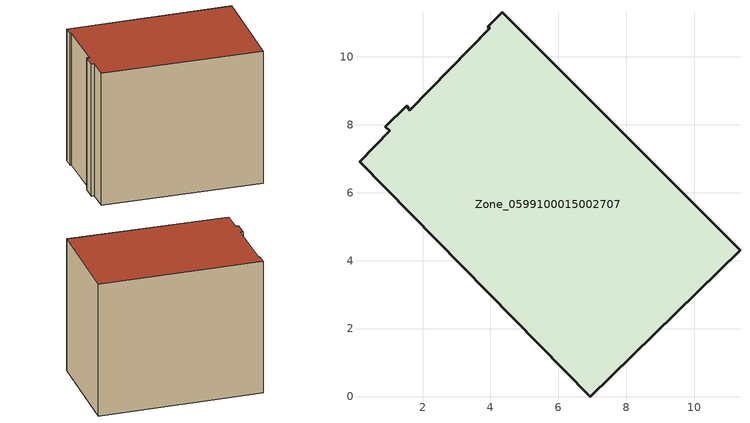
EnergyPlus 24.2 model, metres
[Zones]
Zone_0599100015002707
 floor ground (C_G): 1.62,8.42 3.98,10.84 3.91,10.89 4.34,11.31 11.35,4.31 6.94,0 0.14,6.92 1.03,7.83 0.91,7.95 1.54,8.57 z0.93
 wall outside (C_F): 6.94,0 11.35,4.31 4.34,11.31 3.91,10.89 3.98,10.84 1.62,8.42 1.54,8.57 0.91,7.95 1.03,7.83 0.14,6.92 6.94,0 z0.93:9.35
 roof outside (C_R): 1.62,8.42 1.54,8.57 0.91,7.95 1.03,7.83 0.14,6.92 6.94,0 11.35,4.31 4.34,11.31 3.91,10.89 3.98,10.84 z9.35
[BUILDING]
Pand.0599100015002707: North Axis=0; Terrain=City; Loads Convergence Tolerance Value=0.04; Temperature Convergence Tolerance Value=0.4; Solar Distribution=FullExterior; Maximum Number of Warmup Days=25; Minimum Number of Warmup Days=1
[Site:Location]
Rotterdam.The.Hague.AP_ZH_NLD Design_Conditions: Latitude=51.96; Longitude=4.45; Time Zone=1; Elevation=-4.5
[SITE:GROUNDTEMPERATURE:BUILDINGSURFACE]
18, 18, 18, 18, 18, 18, 18, 18, 18, 18, 18, 18
[MATERIAL] Thermal Absorptance=0.9; Solar Absorptance=0.7; Visible Absorptance=0.7
Name | Roughness | Thickness | Conductivity | Density | Specific Heat
G.TI.1965-1974 | MediumSmooth | 0.15 | 0.882353 | 540 | 1210
F.TI.1965-1974 | Rough | 0.3 | 0.697674 | 1920 | 840
R.TI.1965-1974 | MediumRough | 0.2 | 0.232558 | 1500 | 1000
[CONSTRUCTION]
C_G: G.TI.1965-1974
C_F: F.TI.1965-1974
C_R: R.TI.1965-1974
[ZONE]
Zone_0599100015002707: Type=1; Multiplier=1; Ceiling Height=Autocalculate; Volume=Autocalculate; Floor Area=autocalculate; Part of Total Floor Area=Yes
[ZONEINFILTRATION:DESIGNFLOWRATE]
Infil_Zone_0599100015002707: Zone or ZoneList or Space or SpaceList=Zone_0599100015002707; Schedule=AlwaysOn; Design Flow Rate Calculation Method=Flow/Area; Flow Rate per Floor Area=0.003; Constant Term Coefficient=1; Temperature Term Coefficient=0; Velocity Term Coefficient=0; Velocity Squared Term Coefficient=0
[HVACTEMPLATE:ZONE:IDEALLOADSAIRSYSTEM]
Zone_0599100015002707: Maximum Heating Supply Air Temperature=50; Minimum Cooling Supply Air Temperature=13; Maximum Heating Supply Air Humidity Ratio=0.0156; Minimum Cooling Supply Air Humidity Ratio=0.0077; Heating Limit=NoLimit; Cooling Limit=NoLimit; Dehumidification Control Type=ConstantSensibleHeatRatio; Cooling Sensible Heat Ratio=0.7; Dehumidification Setpoint=60; Humidification Control Type=None; Humidification Setpoint=30; Outdoor Air Method=None; Outdoor Air Flow Rate per Person=0.00944; Outdoor Air Flow Rate per Zone Floor Area=0; Outdoor Air Flow Rate per Zone=0; Demand Controlled Ventilation Type=None; Outdoor Air Economizer Type=NoEconomizer; Heat Recovery Type=None; Sensible Heat Recovery Effectiveness=0.7; Latent Heat Recovery Effectiveness=0.65
[ZONECONTROL:THERMOSTAT]
ThermostatControl_Zone_0599100015002707: Zone or ZoneList=Zone_0599100015002707; Control Type Schedule=DualSetpointControlType; Control 1=Thermostat_Zone_0599100015002707; Temperature Difference Between Cutout And Setpoint=0
[THERMOSTATSETPOINT:DUALSETPOINT]
Thermostat_Zone_0599100015002707: Heating Setpoint Temperature Schedule=HeatingSetpoint_Zone_0599100015002707; Cooling Setpoint Temperature Schedule=CoolingSetpoint_Zone_0599100015002707
[SCHEDULE:COMPACT]
HeatingSetpoint_Zone_0599100015002707: Through: 12/31, For: AllDays, Until: 24:00, 21
CoolingSetpoint_Zone_0599100015002707: Through: 12/31, For: AllDays, Until: 24:00, 24
DualSetpointControlType: Through: 12/31, For: AllDays, Until: 24:00, 4
AlwaysOn: Through: 12/31, For: AllDays, Until: 24:00, 1
